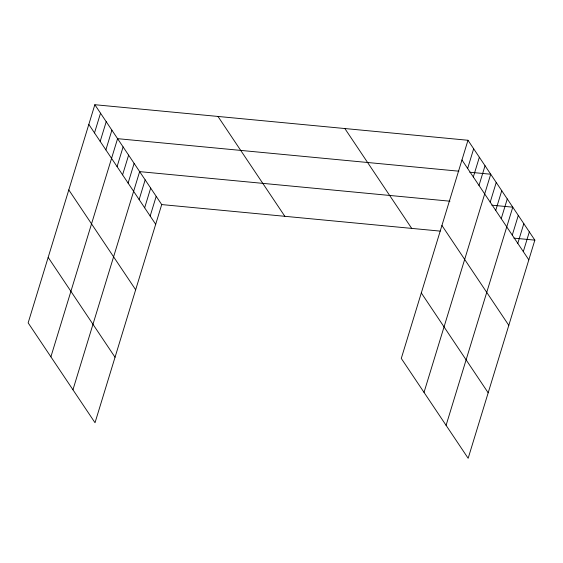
<?xml version="1.0" encoding="UTF-8"?>
<svg xmlns="http://www.w3.org/2000/svg" width="563" height="563" viewBox="0 0 563 563"><rect width="100%" height="100%" fill="white"/><g stroke="black" fill="none" stroke-linecap="round" stroke-linejoin="round"><path stroke-width="0.84" d="M94.844 104.711L28.15 322.866L95.02 422.729L161.715 204.573L94.844 104.711L467.98 140.271L534.85 240.134L468.156 458.289L401.285 358.427L467.98 140.271M94.507 132.91L100.531 113.198M100.186 141.397L106.217 121.692M105.872 149.885L111.896 130.18M50.888 356.822L117.583 138.667L458.887 171.194M117.076 166.613L123.1 146.908M122.586 174.847L128.617 155.142M128.104 183.088L134.128 163.383M72.951 389.772L139.645 171.624L449.957 201.195M139.138 199.569L145.163 179.857M144.656 207.803L150.68 188.098M150.173 216.044L156.197 196.339M467.642 168.464L473.666 148.759M473.328 176.951L479.352 157.246M479.007 185.445L485.032 165.733M424.023 392.376L490.718 174.227L469.774 172.229M490.211 202.166L496.235 182.461M495.729 210.407L501.753 190.702M501.239 218.648L507.27 198.943M446.086 425.332L512.78 207.177L491.844 205.185M512.274 235.123L518.298 215.418M517.791 243.364L523.815 223.659M523.308 251.605L529.333 231.893M161.715 204.573L440.196 231.111M513.906 238.142L534.85 240.134M461.956 159.976L528.826 259.839M441.934 225.467L508.804 325.33M344.845 128.533L411.715 228.402M421.307 292.936L488.177 392.798M217.98 116.45L284.85 216.312M88.82 124.416L155.691 224.285M68.799 189.907L135.669 289.769M48.172 257.375L115.042 357.245"/></g></svg>
